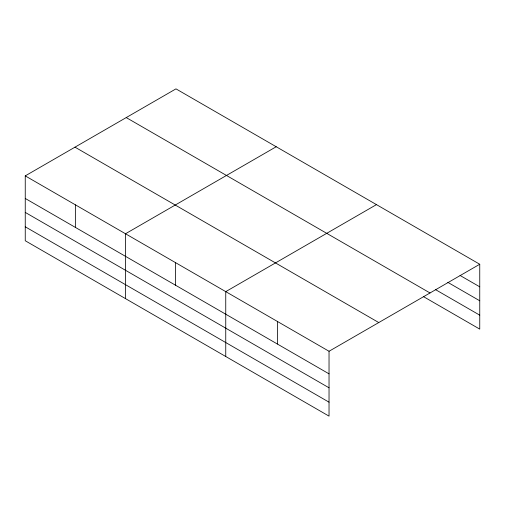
<?xml version="1.0" encoding="UTF-8"?>
<svg xmlns="http://www.w3.org/2000/svg" width="505" height="505" viewBox="0 0 505 505"><rect width="100%" height="100%" fill="white"/><g stroke="black" fill="none" stroke-linecap="round" stroke-linejoin="round"><path stroke-width="0.76" d="M329.033 387.802L329.033 351.265L25.25 175.879L25.25 240.746L329.033 416.133L329.033 387.802L25.25 212.409M423.348 296.555L479.75 329.121L479.75 264.254L175.967 88.867L25.25 175.879M276.216 146.74L125.499 233.758L125.499 298.625M376.465 204.62L225.748 291.637L225.748 356.505M329.033 351.265L479.75 264.254M460.042 275.452L479.75 286.827M447.815 282.345L479.75 300.784M435.581 289.662L479.75 315.164M126.231 117.583L430.014 292.969M74.986 147.163L378.769 322.556M25.25 198.459L329.033 373.845M25.25 226.789L329.033 402.176M277.39 321.451L277.39 344.031M175.62 262.695L175.62 285.274M75.371 204.822L75.371 227.395"/></g></svg>
